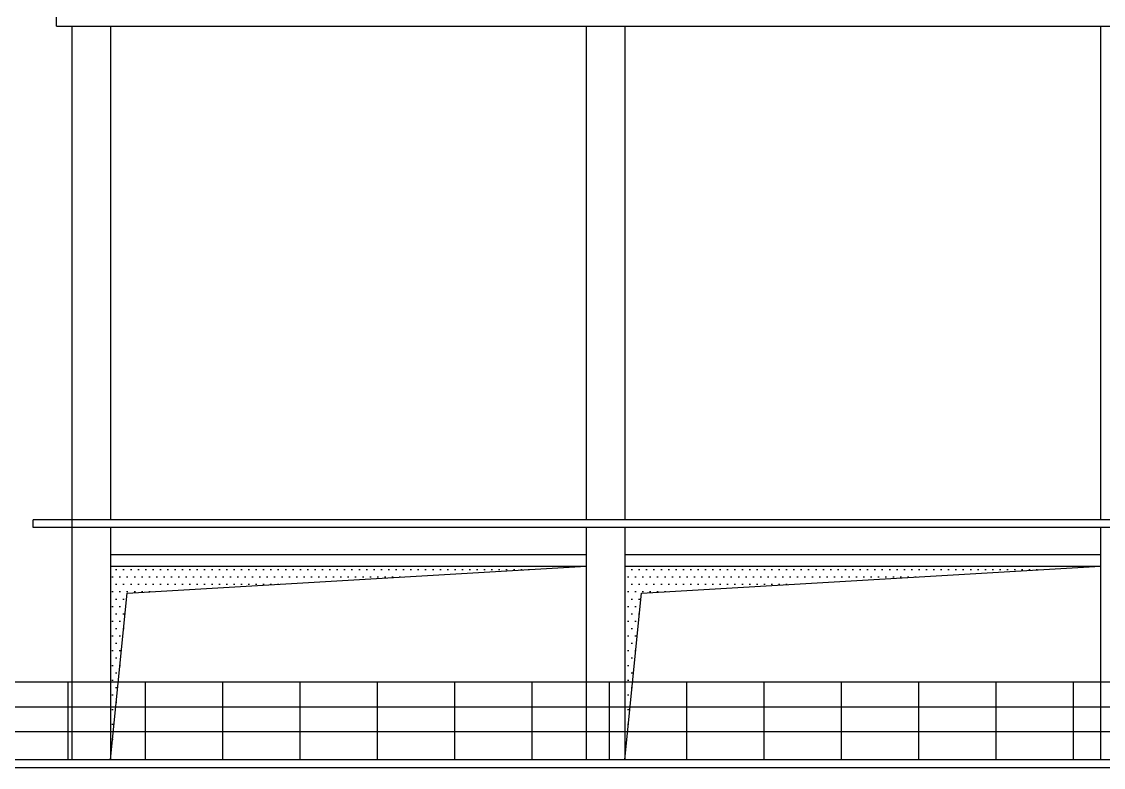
# Model space of a CAD drawing. Extents: x 665703 to 1047784, y -160603 to 92239.
# Drawn here: x 772293 to 786281, y 19815 to 29455 of the extents above; entities that cross this region are included whole.
import ezdxf

# ---------------------------------------------------------------- set-up
doc = ezdxf.new("R2010")
doc.units = 0
doc.header["$LTSCALE"] = 800
for name, color, linetype in [('HATCH', 254, 'CONTINUOUS'), ('中粗', 3, 'CONTINUOUS'), ('粗线', 1, 'CONTINUOUS'), ('细线', 7, 'CONTINUOUS')]:
    doc.layers.add(name, color=color, linetype=linetype)
pattern_1 = [(7e-15, (669455.72, -8203.54), (47.625, 95.25), [0, -95.25])]

msp = doc.modelspace()

# ---------------------------------------------------------------- hatches: boundary and pattern name
at = {"layer": 'HATCH'}
h = msp.add_hatch(dxfattribs=at)
h.set_pattern_fill('DOTS', color=256, scale=60, style=0)
h.set_pattern_definition(pattern_1)
h.paths.add_polyline_path([(779593.5, 22414.7), (773658.7, 22066.3), (773443.5, 19914.7), (773443.5, 22414.7)])
h = msp.add_hatch(dxfattribs=at)
h.set_pattern_fill('DOTS', color=256, scale=60, style=0)
h.set_pattern_definition(pattern_1)
h.paths.add_polyline_path([(786243.5, 22414.7), (780308.7, 22066.3), (780093.5, 19914.7), (780093.5, 22414.7)])

# ---------------------------------------------------------------- linework, layer by layer
at = {"layer": '中粗'}
for p, q in [((772743.5, 29394.7), (772743.5, 29514.7)), ((772743.5, 29394.7), (800243.5, 29394.7)), ((772943.5, 29394.7), (772943.5, 19914.7)), ((773443.5, 29394.7), (773443.5, 23014.7)), ((779593.5, 29394.7), (779593.5, 23014.7)), ((780093.5, 29394.7), (780093.5, 23014.7)), ((786243.5, 29394.7), (786243.5, 23014.7)), ((772943.5, 23014.7), (772443.5, 23014.7)), ((772443.5, 22914.7), (772443.5, 23014.7)), ((800043.5, 23014.7), (772943.5, 23014.7)), ((772943.5, 22914.7), (772443.5, 22914.7)), ((800043.5, 22914.7), (772943.5, 22914.7)), ((773443.5, 22914.7), (773443.5, 19914.7)), ((779593.5, 22914.7), (779593.5, 19914.7)), ((780093.5, 22914.7), (780093.5, 19914.7)), ((786243.5, 22914.7), (786243.5, 19914.7)), ((773443.5, 22564.7), (779593.5, 22564.7)), ((780093.5, 22564.7), (786243.5, 22564.7)), ((773443.5, 22414.7), (779593.5, 22414.7)), ((780093.5, 22414.7), (786243.5, 22414.7)), ((771193.5, 19914.7), (801083.7, 19914.7)), ((771193.5, 19814.7), (801793.5, 19814.7))]:
    msp.add_line(p, q, dxfattribs=at)
at = {"layer": '粗线'}
for p, q in [((801893.5, 20914.7), (771293.5, 20914.7)), ((772893.5, 19914.7), (772893.5, 20914.7)), ((773893.5, 19914.7), (773893.5, 20914.7)), ((774893.5, 19914.7), (774893.5, 20914.7)), ((775893.5, 19914.7), (775893.5, 20914.7)), ((776893.5, 19914.7), (776893.5, 20914.7)), ((777893.5, 19914.7), (777893.5, 20914.7)), ((778893.5, 19914.7), (778893.5, 20914.7)), ((779893.5, 19914.7), (779893.5, 20914.7)), ((780893.5, 19914.7), (780893.5, 20914.7)), ((781893.5, 19914.7), (781893.5, 20914.7)), ((782893.5, 19914.7), (782893.5, 20914.7)), ((783893.5, 19914.7), (783893.5, 20914.7)), ((784893.5, 19914.7), (784893.5, 20914.7)), ((785893.5, 19914.7), (785893.5, 20914.7)), ((801893.5, 20594.7), (771293.5, 20594.7)), ((801893.5, 20274.7), (771293.5, 20274.7))]:
    msp.add_line(p, q, dxfattribs=at)
at = {"layer": '细线'}
for p, q in [((773658.7, 22066.3), (779593.5, 22414.7)), ((780308.7, 22066.3), (786243.5, 22414.7)), ((773443.5, 19914.7), (773658.7, 22066.3)), ((780093.5, 19914.7), (780308.7, 22066.3))]:
    msp.add_line(p, q, dxfattribs=at)

doc.saveas('drawing.dxf')
